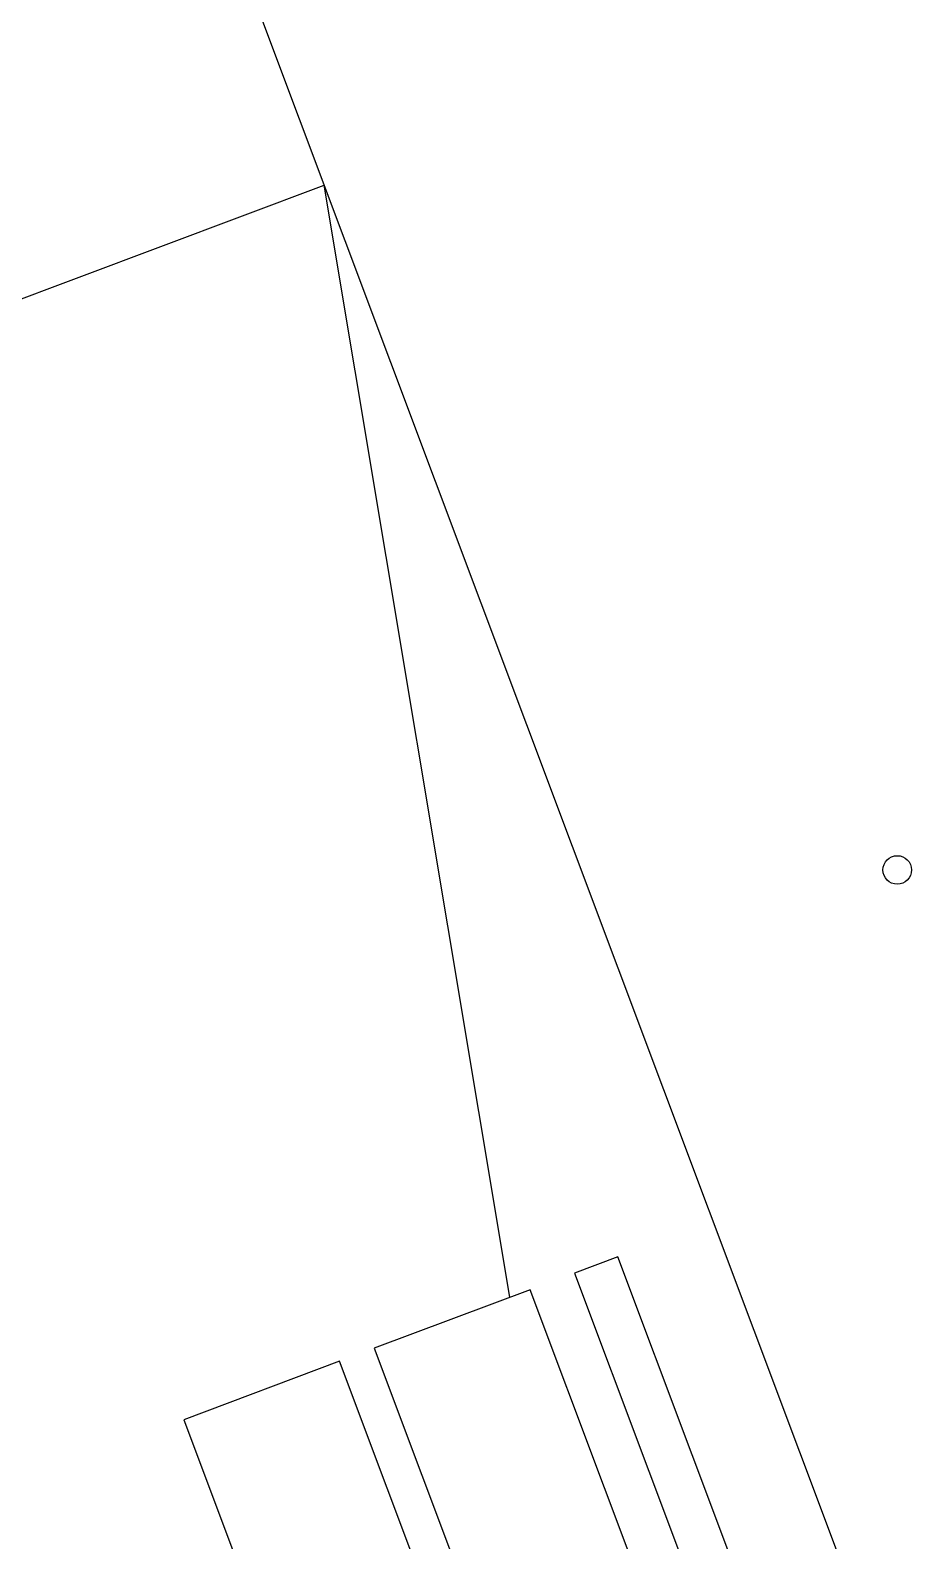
# Model space of a CAD drawing. Header units: millimetres. Extents: x 441156 to 441876, y 4514765 to 4515211.
# Drawn here: x 441427.271 to 441428.224, y 4514836.74 to 4514838.373 of the extents above; entities that cross this region are included whole.
import ezdxf

# ---------------------------------------------------------------- set-up
doc = ezdxf.new("R2010")
doc.units = ezdxf.units.MM
doc.layers.add('01_piscinas', color=254, linetype='Continuous')

msp = doc.modelspace()

# ---------------------------------------------------------------- linework, layer by layer
at = {"layer": '01_piscinas'}
for p, q in [((441430.69518641, 4514829.92970618, 0.00000015), (441427.35271451, 4514838.83373326, 0.00000132)), ((441424.31200481, 4514836.97494052, 0.00000013), (441427.58873791, 4514838.20498938, 0.00000124)), ((441427.78930992, 4514837.00323097, 0.00000125), (441427.58873791, 4514838.20498938, 0.00000124))]:
    msp.add_line(p, q, dxfattribs=at)
at = {"layer": '01_piscinas', "elevation": 0.0000012}
for points in [[(441428.4215902, 4514835.53156263), (441428.46840067, 4514835.54913476), (441427.90609261, 4514837.04706988), (441427.85928214, 4514837.02949776), (441428.4215902, 4514835.53156263)], [(441428.20509612, 4514835.45029318), (441428.37361382, 4514835.51355284), (441427.81130576, 4514837.01148796), (441427.64278806, 4514836.94822831), (441428.20509612, 4514835.45029318)], [(441427.60533968, 4514836.9341706), (441427.43682198, 4514836.87091095), (441427.99913004, 4514835.37297582), (441428.16764774, 4514835.43623548), (441427.60533968, 4514836.9341706)]]:
    msp.add_lwpolyline(points, dxfattribs=at)
at = {"layer": '01_piscinas'}
msp.add_circle((441428.20799431, 4514837.46506849, 0.00000118), 0.01541533, dxfattribs=at)

doc.saveas('drawing.dxf')
